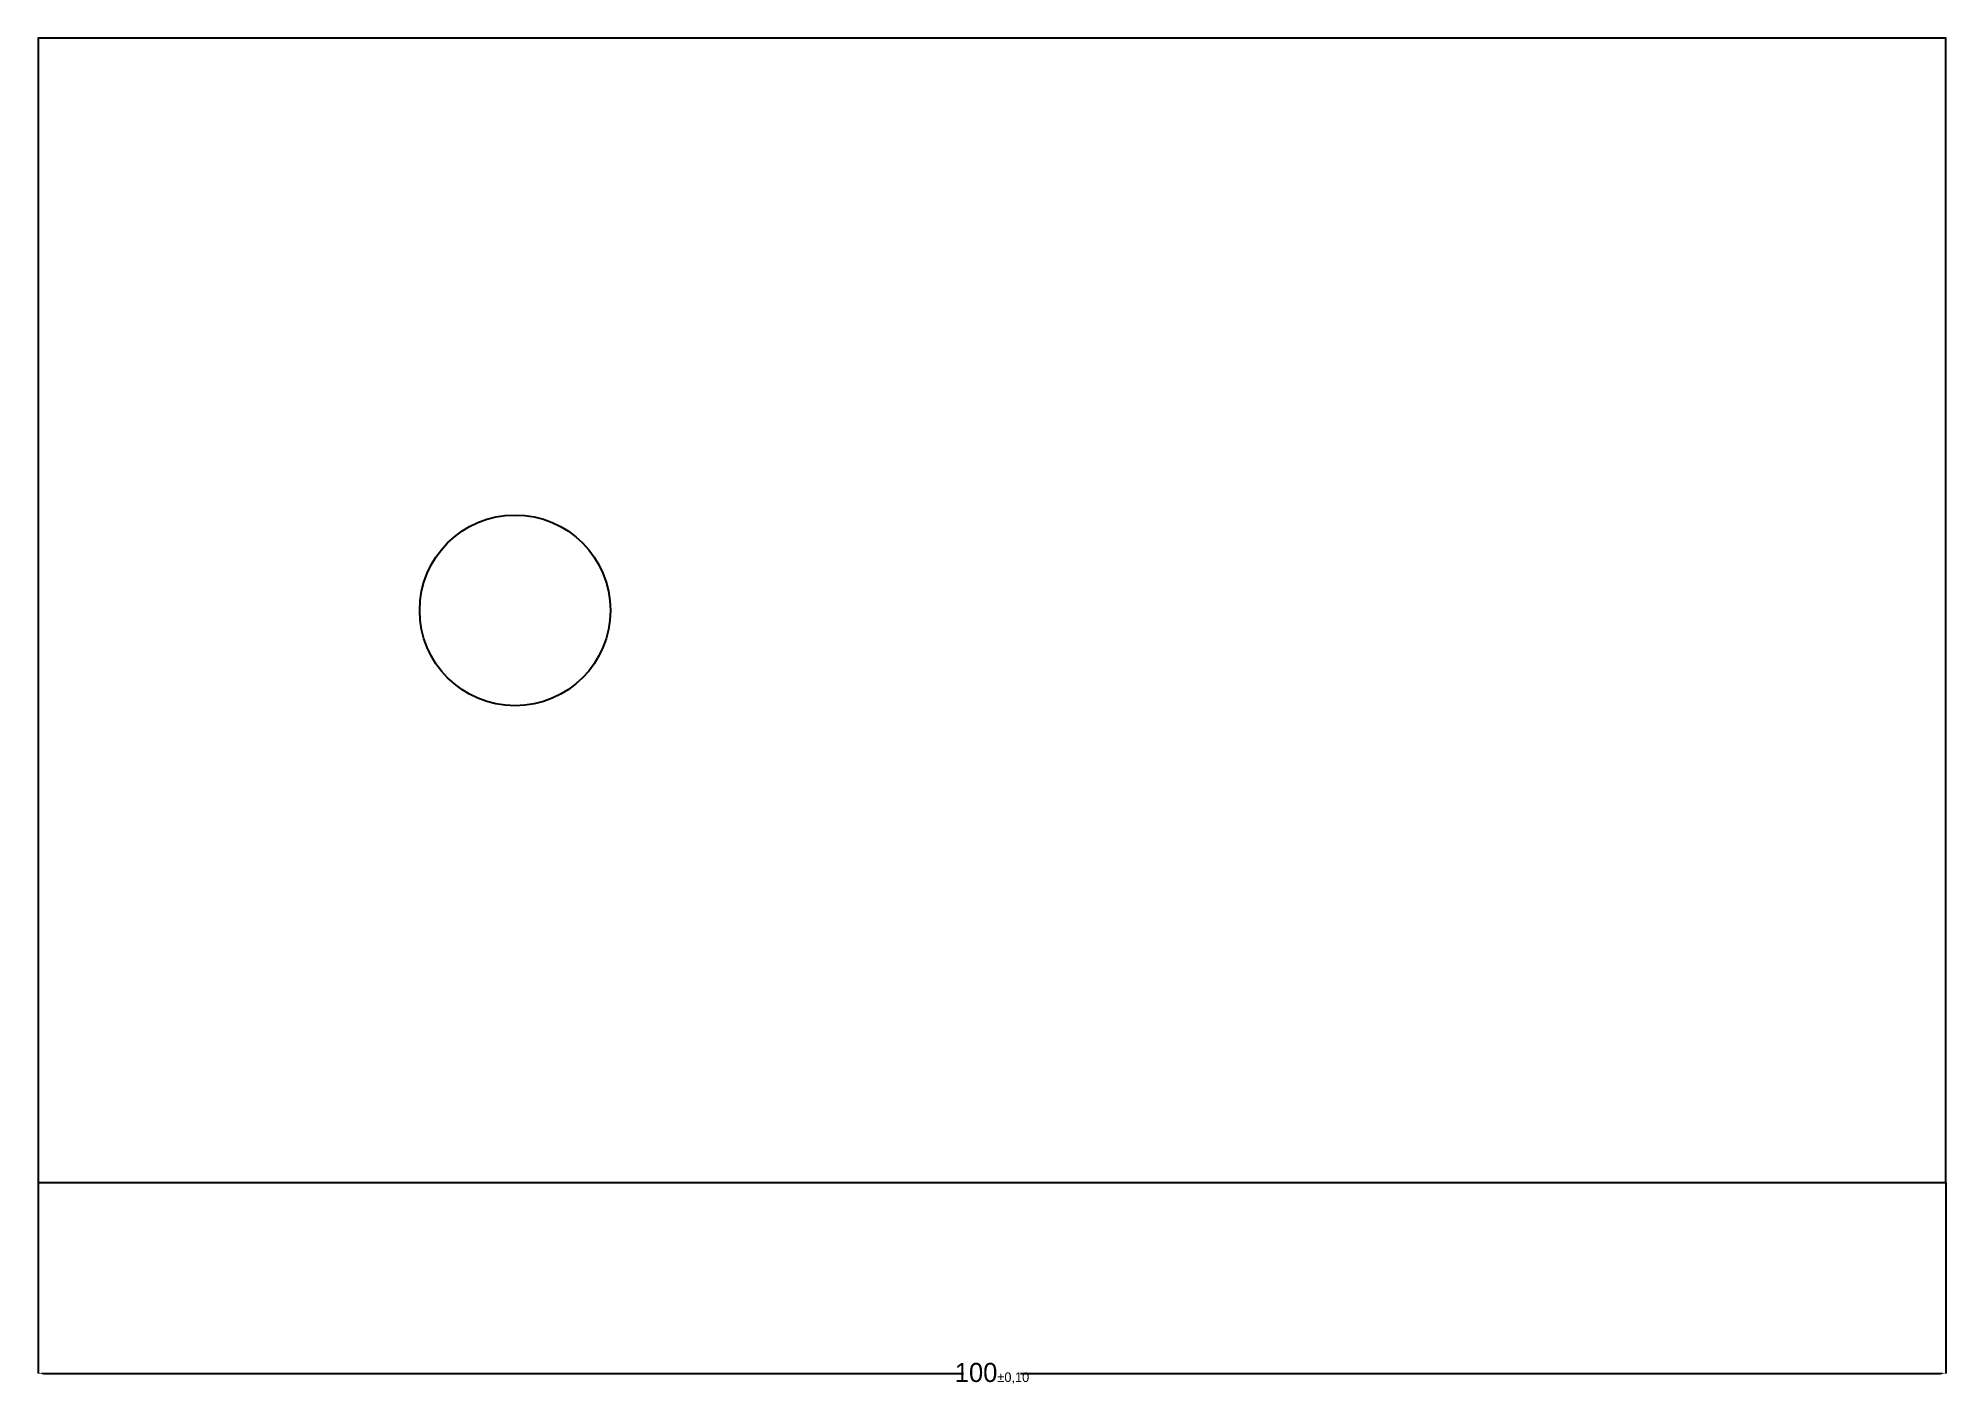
# Model space of a CAD drawing. Header units: millimetres. Extents: x 0 to 100, y -11 to 60.
import ezdxf

# ---------------------------------------------------------------- set-up
doc = ezdxf.new("R2010")
doc.units = ezdxf.units.MM
doc.dimstyles.get("Standard").update_dxf_attribs({"dimtxt": 2.5, "dimasz": 2.5, "dimexe": 1.25, "dimexo": 0.625, "dimtad": 1, "dimcen": 2.5, "dimazin": 3, "dimtfac": 1, "dimtmove": 0, "dimatfit": 3})

# ---------------------------------------------------------------- blocks, each defined once
blk = doc.blocks.new('_CLOSEDFILLED')
at = {"color": 0, "linetype": 'BYBLOCK'}
blk.add_solid([(-1, 0.16), (0, 0), (-1, -0.16)], dxfattribs=at)
blk = doc.blocks.new('*D1')
for p, q in [((0, 0), (0, -10)), ((100, 0), (100, -10)), ((0.25, -10), (48.5, -10)), ((51.5, -10), (99.75, -10))]:
    blk.add_line(p, q)
at = {"layer": 'Defpoints'}
for p in [(0, 0), (100, 0), (0, -10)]:
    blk.add_point(p, dxfattribs=at)
at = {"xscale": 0.25, "yscale": 0.25, "rotation": 180}
blk.add_blockref('_CLOSEDFILLED', (0, -10), dxfattribs=at)
at = {"xscale": 0.25, "yscale": 0.25}
blk.add_blockref('_CLOSEDFILLED', (100, -10), dxfattribs=at)
at = {"insert": (50, -10), "char_height": 1, "attachment_point": 5}
blk.add_mtext('\\A0;100{\\H0.50x;±0,10}', dxfattribs=at)

msp = doc.modelspace()

# ---------------------------------------------------------------- linework, layer by layer
msp.add_lwpolyline([(0, 0), (100, 0), (100, 60), (0, 60)], close=True)
msp.add_circle((25, 30), 5)

# ---------------------------------------------------------------- dimensions: what is measured, and where the dimension line sits
dim = msp.add_linear_dim(base=(0, -10), p1=(0, 0), p2=(100, 0), dimstyle='Standard', override={"dimtol": 1, "dimtp": 0.1, "dimtm": 0.1})
dim.commit()
dim.dimension.update_dxf_attribs({"geometry": '*D1', "text_midpoint": (50, -10)})

doc.saveas('drawing.dxf')
